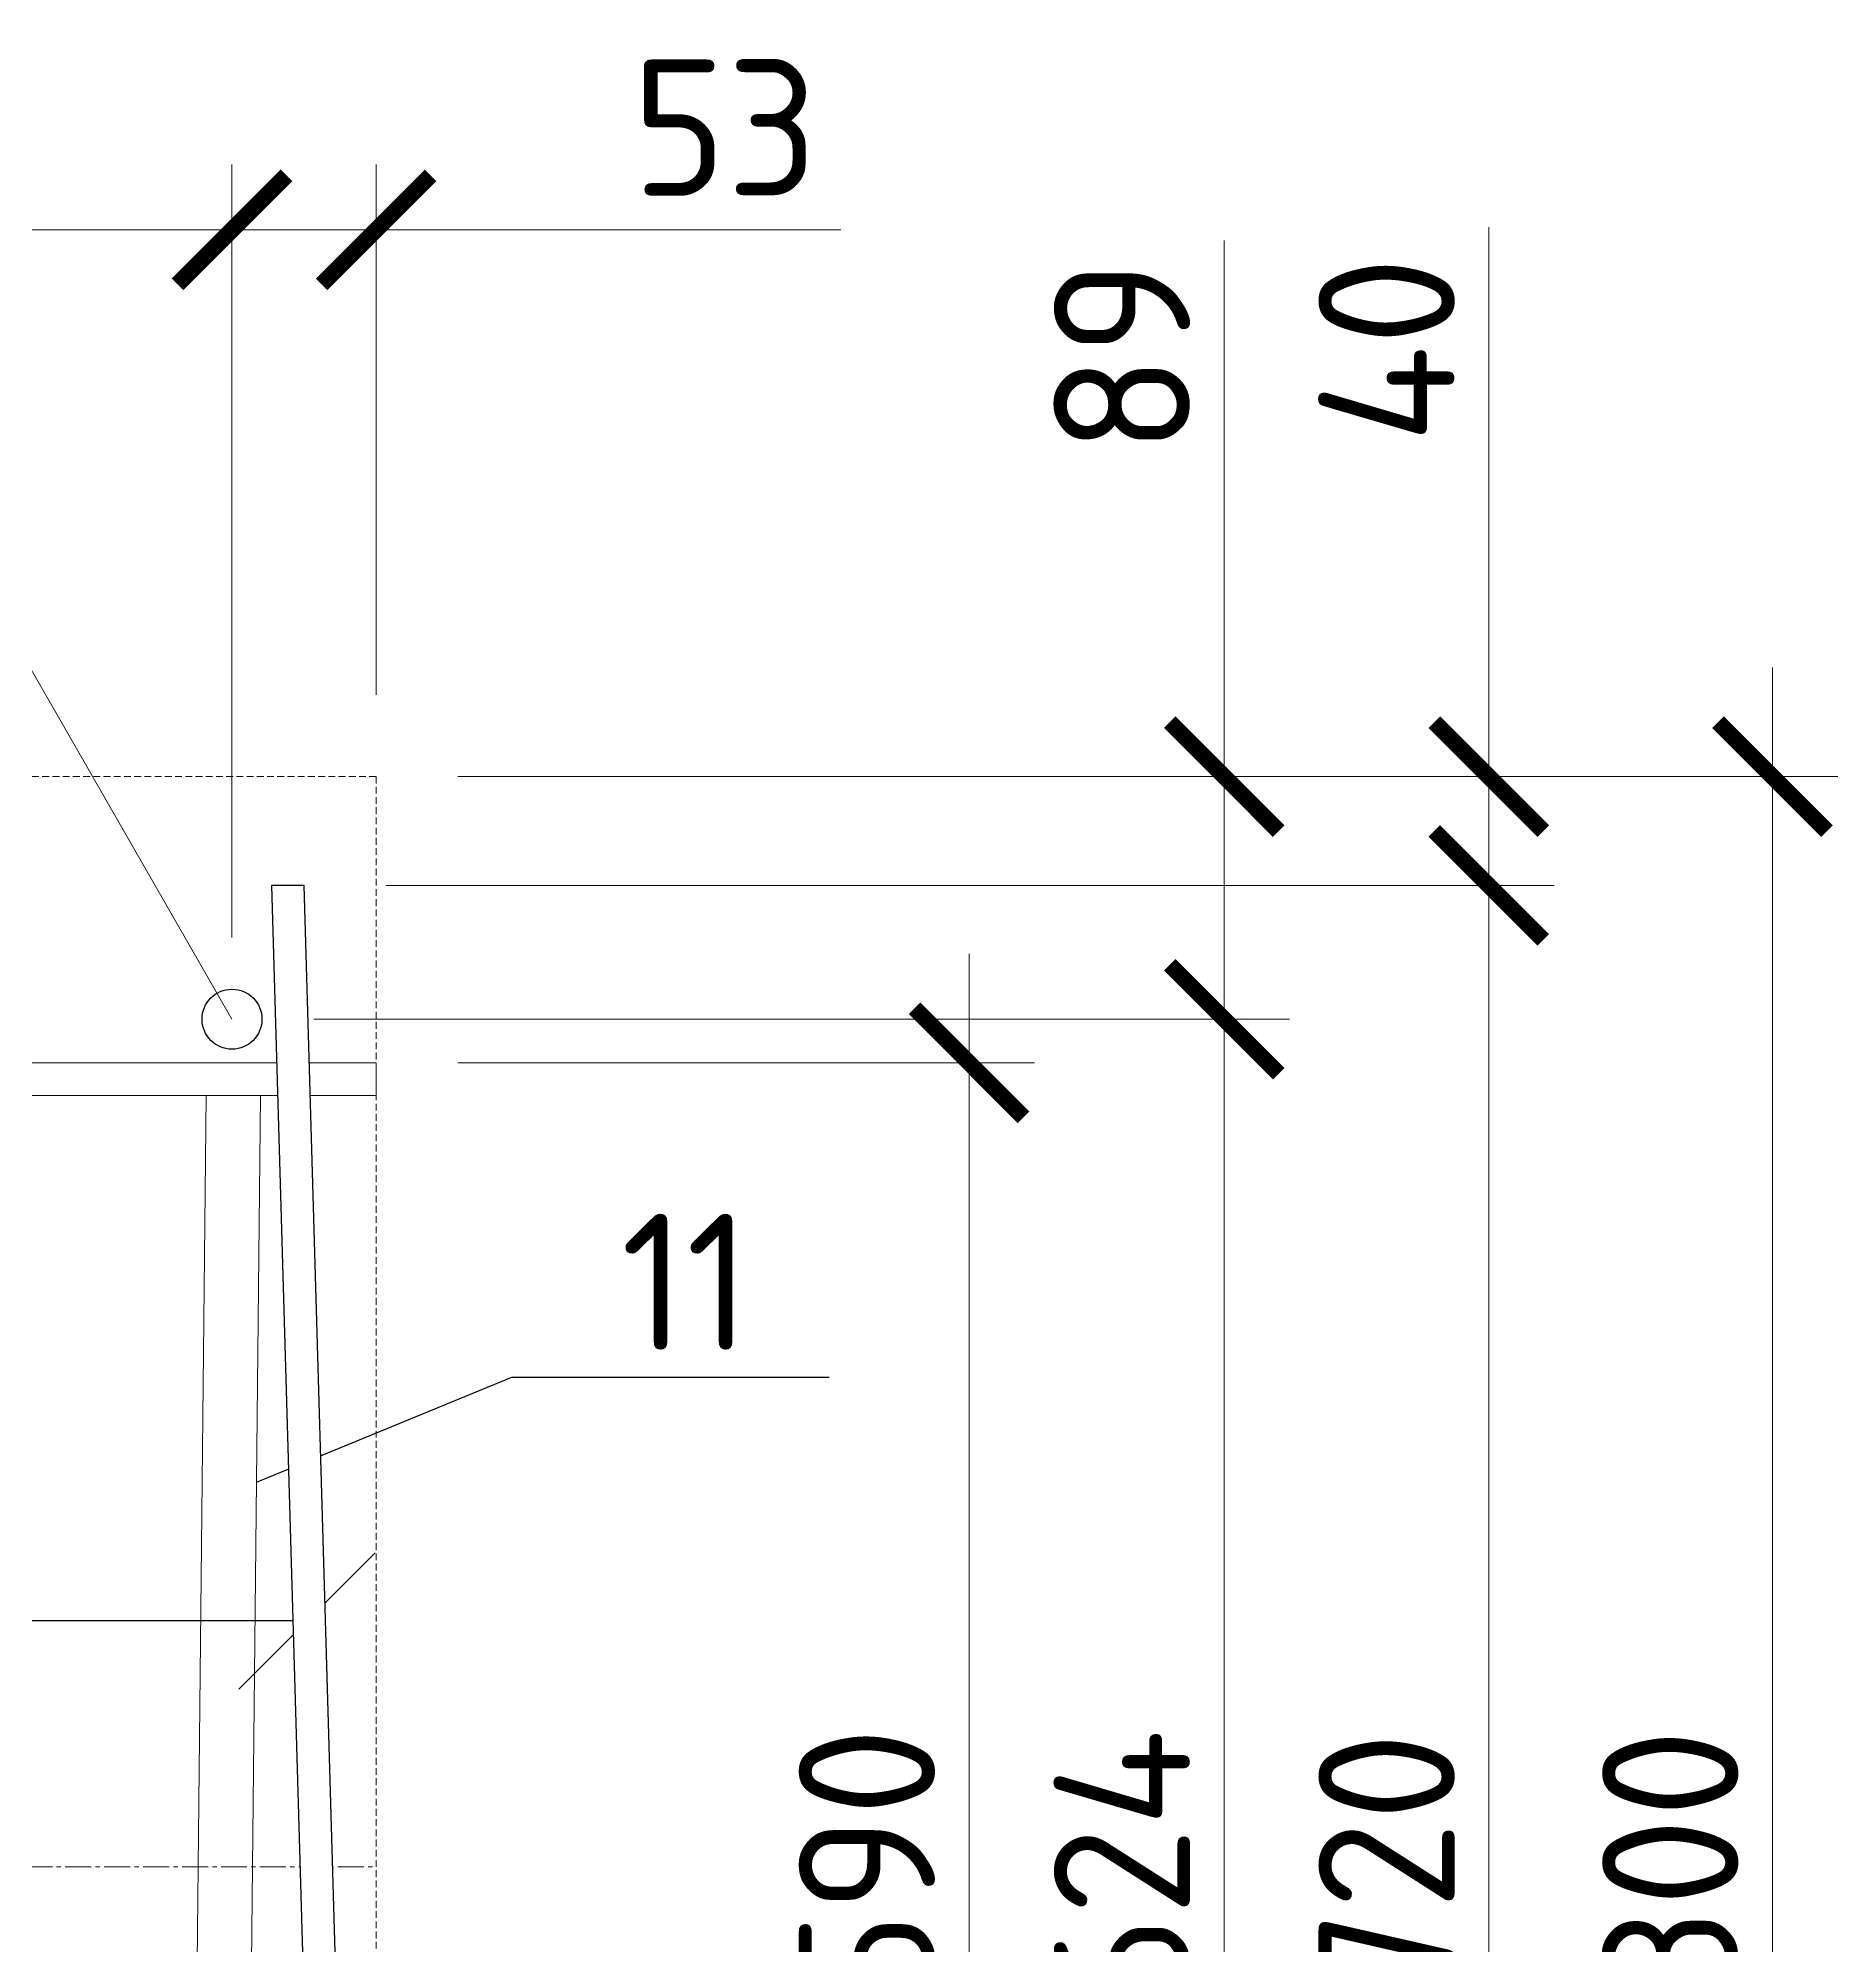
# Model space of a CAD drawing. Header units: millimetres. Extents: x -65574 to 111613, y -106550 to -50518.
# Drawn here: x 20587 to 21248, y -56223 to -55523 of the extents above; entities that cross this region are included whole.
import ezdxf
from ezdxf import colors
from ezdxf.entities.mleader import LeaderData, LeaderLine
from ezdxf.math import Vec2, Vec3

# ---------------------------------------------------------------- set-up
doc = ezdxf.new("R2010")
doc.units = ezdxf.units.MM
doc.linetypes.add('CENTER2', pattern=[28.575, 19.05, -3.175, 3.175, -3.175])
doc.linetypes.add('невидимая', pattern=[0.375, 0.25, -0.125])
doc.layers.get('Defpoints').update_dxf_attribs({"color": 6})
doc.styles.add('GOST-2.304_Type-B', font='GOST Common.ttf')
doc.dimstyles.new('УРСТ', dxfattribs={"dimtxt": 2.5, "dimasz": 2, "dimexe": 1.2, "dimexo": 1.5, "dimtad": 1, "dimdec": 0, "dimrnd": 1, "dimtxsty": 'GOST-2.304_Type-B', "dimblk": 'ARCHTICK', "dimcen": 2, "dimdle": 2, "dimazin": 3, "dimtfac": 1, "dimtdec": 0, "dimtmove": 1, "dimatfit": 0, "dimldrblk": 'NONE', "dimlwd": 15, "dimlwe": 15})

# ---------------------------------------------------------------- blocks, each defined once
blk = doc.blocks.new('_ArchTick')
at = {"color": 0, "linetype": 'ByBlock', "const_width": 0.15}
blk.add_lwpolyline([(-0.5, -0.5), (0.5, 0.5)], dxfattribs=at)
blk = doc.blocks.new('*D336')
at = {"color": 0, "lineweight": 15, "ltscale": 100, "transparency": 16777216}
for p, q in [((18838.26, -55852.61), (18838.26, -55569)), ((20658.26, -55852.61), (20658.26, -55569)), ((18798.26, -55593), (20698.26, -55593))]:
    blk.add_line(p, q, dxfattribs=at)
at = {"layer": 'Defpoints', "color": 0, "lineweight": -2, "ltscale": 100, "transparency": 16777216}
for p in [(20658.26, -55593), (18838.26, -55882.61), (20658.26, -55882.61)]:
    blk.add_point(p, dxfattribs=at)
at = {"color": 0, "lineweight": 15, "ltscale": 100, "transparency": 16777216, "xscale": 40, "yscale": 40, "zscale": 40, "rotation": 180}
blk.add_blockref('_ArchTick', (18838.26, -55593), dxfattribs=at)
at = {"color": 0, "lineweight": 15, "ltscale": 100, "transparency": 16777216, "xscale": 40, "yscale": 40, "zscale": 40}
blk.add_blockref('_ArchTick', (20658.26, -55593), dxfattribs=at)
at = {"color": 0, "lineweight": 15, "ltscale": 100, "transparency": 16777216, "insert": (19748.26, -55555.5), "char_height": 50, "attachment_point": 5, "style": 'GOST-2.304_Type-B'}
blk.add_mtext('\\A1;13х140=1820', dxfattribs=at)
blk = doc.blocks.new('_None')
blk = doc.blocks.new('*D338')
at = {"color": 0, "lineweight": 15, "ltscale": 100, "transparency": 16777216}
for p, q in [((20658.26, -55852.61), (20658.26, -55569)), ((20711.15, -55763.61), (20711.15, -55569)), ((20658.26, -55593), (20618.26, -55593)), ((20658.26, -55593), (20711.15, -55593)), ((20658.26, -55593), (20711.15, -55593)), ((20711.15, -55593), (20751.15, -55593)), ((20881.68, -55593), (20711.15, -55593))]:
    blk.add_line(p, q, dxfattribs=at)
at = {"layer": 'Defpoints', "color": 0, "lineweight": -2, "ltscale": 100, "transparency": 16777216}
for p in [(20711.15, -55593), (20711.15, -55793.61), (20658.26, -55882.61)]:
    blk.add_point(p, dxfattribs=at)
at = {"color": 0, "lineweight": 15, "ltscale": 100, "transparency": 16777216, "xscale": 40, "yscale": 40, "zscale": 40}
blk.add_blockref('_ArchTick', (20658.26, -55593), dxfattribs=at)
at = {"color": 0, "lineweight": 15, "ltscale": 100, "transparency": 16777216, "xscale": 40, "yscale": 40, "zscale": 40, "rotation": 180}
blk.add_blockref('_ArchTick', (20711.15, -55593), dxfattribs=at)
at = {"color": 0, "lineweight": 15, "ltscale": 100, "transparency": 16777216, "insert": (20839.18, -55555.5), "char_height": 50, "attachment_point": 5, "style": 'GOST-2.304_Type-B'}
blk.add_mtext('\\A1;53', dxfattribs=at)
blk = doc.blocks.new('*D386')
at = {"color": 0, "lineweight": 15, "ltscale": 100, "transparency": 16777216}
for p, q in [((20928.76, -55858.61), (20928.76, -56528.61)), ((20741.15, -55898.61), (20952.76, -55898.61)), ((20741.15, -56488.61), (20952.76, -56488.61))]:
    blk.add_line(p, q, dxfattribs=at)
at = {"layer": 'Defpoints', "color": 0, "lineweight": -2, "ltscale": 100, "transparency": 16777216}
for p in [(20711.15, -55898.61), (20711.15, -56488.61), (20928.76, -56488.61)]:
    blk.add_point(p, dxfattribs=at)
at = {"color": 0, "lineweight": 15, "ltscale": 100, "transparency": 16777216, "xscale": 40, "yscale": 40, "zscale": 40}
for p, rotation in [((20928.76, -55898.61), 90), ((20928.76, -56488.61), 270)]:
    blk.add_blockref('_ArchTick', p, dxfattribs=dict(at, rotation=rotation))
at = {"color": 0, "lineweight": 15, "ltscale": 100, "transparency": 16777216, "insert": (20891.26, -56193.61), "char_height": 50, "attachment_point": 5, "rotation": 90, "style": 'GOST-2.304_Type-B'}
blk.add_mtext('\\A1;590', dxfattribs=at)
blk = doc.blocks.new('*D387')
at = {"color": 0, "lineweight": 15, "ltscale": 100, "transparency": 16777216}
for p, q in [((21022.4, -55842.61), (21022.4, -56546.61)), ((20688.26, -55882.61), (21046.4, -55882.61)), ((20682.15, -56506.61), (21046.4, -56506.61))]:
    blk.add_line(p, q, dxfattribs=at)
at = {"layer": 'Defpoints', "color": 0, "lineweight": -2, "ltscale": 100, "transparency": 16777216}
for p in [(20658.26, -55882.61), (20652.15, -56506.61), (21022.4, -56506.61)]:
    blk.add_point(p, dxfattribs=at)
at = {"color": 0, "lineweight": 15, "ltscale": 100, "transparency": 16777216, "xscale": 40, "yscale": 40, "zscale": 40}
for p, rotation in [((21022.4, -55882.61), 90), ((21022.4, -56506.61), 270)]:
    blk.add_blockref('_ArchTick', p, dxfattribs=dict(at, rotation=rotation))
at = {"color": 0, "lineweight": 15, "ltscale": 100, "transparency": 16777216, "insert": (20984.9, -56194.61), "char_height": 50, "attachment_point": 5, "rotation": 90, "style": 'GOST-2.304_Type-B'}
blk.add_mtext('\\A1;624', dxfattribs=at)
blk = doc.blocks.new('*D388')
at = {"color": 0, "lineweight": 15, "ltscale": 100, "transparency": 16777216}
for p, q in [((21223.62, -55753.61), (21223.62, -56633.61)), ((20741.15, -55793.61), (21247.62, -55793.61)), ((20741.15, -56593.61), (21247.62, -56593.61))]:
    blk.add_line(p, q, dxfattribs=at)
at = {"layer": 'Defpoints', "color": 0, "lineweight": -2, "ltscale": 100, "transparency": 16777216}
for p in [(20711.15, -55793.61), (20711.15, -56593.61), (21223.62, -56593.61)]:
    blk.add_point(p, dxfattribs=at)
at = {"color": 0, "lineweight": 15, "ltscale": 100, "transparency": 16777216, "xscale": 40, "yscale": 40, "zscale": 40}
for p, rotation in [((21223.62, -55793.61), 90), ((21223.62, -56593.61), 270)]:
    blk.add_blockref('_ArchTick', p, dxfattribs=dict(at, rotation=rotation))
at = {"color": 0, "lineweight": 15, "ltscale": 100, "transparency": 16777216, "insert": (21186.12, -56193.61), "char_height": 50, "attachment_point": 5, "rotation": 90, "style": 'GOST-2.304_Type-B'}
blk.add_mtext('\\A1;800', dxfattribs=at)
blk = doc.blocks.new('*D389')
at = {"color": 0, "lineweight": 15, "ltscale": 100, "transparency": 16777216}
for p, q in [((21119.51, -55793.54), (21119.51, -56593.33)), ((20714.77, -55833.54), (21143.51, -55833.54)), ((20723.63, -56553.33), (21143.51, -56553.33))]:
    blk.add_line(p, q, dxfattribs=at)
at = {"layer": 'Defpoints', "color": 0, "lineweight": -2, "ltscale": 100, "transparency": 16777216}
for p in [(20684.77, -55833.54), (20693.63, -56553.33), (21119.51, -56553.33)]:
    blk.add_point(p, dxfattribs=at)
at = {"color": 0, "lineweight": 15, "ltscale": 100, "transparency": 16777216, "xscale": 40, "yscale": 40, "zscale": 40}
for p, rotation in [((21119.51, -55833.54), 90), ((21119.51, -56553.33), 270)]:
    blk.add_blockref('_ArchTick', p, dxfattribs=dict(at, rotation=rotation))
at = {"color": 0, "lineweight": 15, "ltscale": 100, "transparency": 16777216, "insert": (21082.01, -56193.43), "char_height": 50, "attachment_point": 5, "rotation": 90, "style": 'GOST-2.304_Type-B'}
blk.add_mtext('\\A1;720', dxfattribs=at)
blk = doc.blocks.new('*D390')
at = {"color": 0, "lineweight": 15, "ltscale": 100, "transparency": 16777216}
for p, q in [((21119.51, -55592.06), (21119.51, -55793.61)), ((21119.51, -55793.61), (21119.51, -55753.61)), ((20741.15, -55793.61), (21143.51, -55793.61)), ((21119.51, -55833.54), (21119.51, -55793.61)), ((21119.51, -55833.54), (21119.51, -55793.61)), ((20714.77, -55833.54), (21143.51, -55833.54)), ((21119.51, -55833.54), (21119.51, -55873.54))]:
    blk.add_line(p, q, dxfattribs=at)
at = {"layer": 'Defpoints', "color": 0, "lineweight": -2, "ltscale": 100, "transparency": 16777216}
for p in [(20711.15, -55793.61), (21119.51, -55793.61), (20684.77, -55833.54)]:
    blk.add_point(p, dxfattribs=at)
at = {"color": 0, "lineweight": 15, "ltscale": 100, "transparency": 16777216, "xscale": 40, "yscale": 40, "zscale": 40}
for p, rotation in [((21119.51, -55793.61), 270), ((21119.51, -55833.54), 90)]:
    blk.add_blockref('_ArchTick', p, dxfattribs=dict(at, rotation=rotation))
at = {"color": 0, "lineweight": 15, "ltscale": 100, "transparency": 16777216, "insert": (21082.01, -55637.06), "char_height": 50, "attachment_point": 5, "rotation": 90, "style": 'GOST-2.304_Type-B'}
blk.add_mtext('\\A1;40', dxfattribs=at)
blk = doc.blocks.new('*D445')
at = {"color": 0, "lineweight": 15, "ltscale": 100, "transparency": 16777216}
for p, q in [((21022.4, -55596.95), (21022.4, -55793.61)), ((21022.4, -55793.61), (21022.4, -55753.61)), ((20741.15, -55793.61), (21046.4, -55793.61)), ((21022.4, -55882.61), (21022.4, -55793.61)), ((21022.4, -55882.61), (21022.4, -55793.61)), ((20688.26, -55882.61), (21046.4, -55882.61)), ((21022.4, -55882.61), (21022.4, -55922.61))]:
    blk.add_line(p, q, dxfattribs=at)
at = {"layer": 'Defpoints', "color": 0, "lineweight": -2, "ltscale": 100, "transparency": 16777216}
for p in [(20711.15, -55793.61), (21022.4, -55793.61), (20658.26, -55882.61)]:
    blk.add_point(p, dxfattribs=at)
at = {"color": 0, "lineweight": 15, "ltscale": 100, "transparency": 16777216, "xscale": 40, "yscale": 40, "zscale": 40}
for p, rotation in [((21022.4, -55793.61), 270), ((21022.4, -55882.61), 90)]:
    blk.add_blockref('_ArchTick', p, dxfattribs=dict(at, rotation=rotation))
at = {"color": 0, "lineweight": 15, "ltscale": 100, "transparency": 16777216, "insert": (20984.9, -55639.45), "char_height": 50, "attachment_point": 5, "rotation": 90, "style": 'GOST-2.304_Type-B'}
blk.add_mtext('\\A1;89', dxfattribs=at)
blk = doc.blocks.new('_Oblique')
at = {"color": 0, "linetype": 'ByBlock', "lineweight": -2}
blk.add_line((-0.5, -0.5), (0.5, 0.5), dxfattribs=at)
blk = doc.blocks.new('*U301')
at = {"lineweight": 30}
blk.add_circle((0, 0), 11, dxfattribs=at)
blk = doc.blocks.new('*U302')
at = {"color": 0, "linetype": 'ByBlock', "lineweight": -2, "transparency": 16777216}
blk.add_blockref('*U301', (1820, 0), dxfattribs=at)
blk = doc.blocks.new('*U303')
at = {"linetype": 'ByBlock', "lineweight": 15, "ltscale": 100}
blk.add_lwpolyline([(54.75, -95.6), (-55.19, 95.6)], dxfattribs=at)
blk = doc.blocks.new('*U300')
at = {"color": 0, "linetype": 'ByBlock', "lineweight": -2, "transparency": 16777216}
blk.add_blockref('*U303', (1820, 0), dxfattribs=at)

msp = doc.modelspace()

# ---------------------------------------------------------------- linework, layer by layer
at = {"linetype": 'CENTER2', "lineweight": 5, "ltscale": 0.5}
msp.add_line((18811.15, -56193.61), (20711.15, -56193.61), dxfattribs=at)
at = {"linetype": 'невидимая', "lineweight": 15, "ltscale": 10}
msp.add_lwpolyline([(18811.15, -56593.61), (18811.15, -55793.61), (20711.15, -55793.61), (20711.15, -56593.61)], close=True, dxfattribs=at)
at = {"lineweight": 15}
for points in [[(18811.15, -55910.61), (18811.15, -55898.61), (20711.15, -55898.61), (20711.15, -55910.61)], [(20648.76, -55910.6), (20668.75, -55910.62), (20662.83, -56476.61), (20642.85, -56476.61)]]:
    msp.add_lwpolyline(points, close=True, dxfattribs=at)

# ---------------------------------------------------------------- block references
for name, p in [('*U300', (18783.5, -55787.01)), ('*U302', (18838.26, -55882.61))]:
    msp.add_blockref(name, p)

# ---------------------------------------------------------------- dimensions: what is measured, and where the dimension line sits
at = {"lineweight": 15, "ltscale": 100}
dim = msp.add_linear_dim(base=(20658.26, -55593), p1=(18838.26, -55882.61), p2=(20658.26, -55882.61), angle=0, text='13х140=<>', dimstyle='УРСТ', override={"dimscale": 0, "dimtxsty": 'GOST-2.304_Type-B'}, dxfattribs=at)
dim.commit()
dim.dimension.update_dxf_attribs({"geometry": '*D336', "text_midpoint": (19748.26, -55555.5)})
for base, p1, angle, override, picture, middle in [((20711.15, -55593), (20658.26, -55882.61), 0, {"dimscale": 0, "dimtxsty": 'GOST-2.304_Type-B'}, '*D338', (20839.18, -55606.68)), ((21119.51, -55793.61), (20684.77, -55833.54), 90, {"dimscale": 0, "dimtxsty": 'GOST-2.304_Type-B'}, '*D390', (21143.48, -55637.06)), ((21022.4, -55793.61), (20658.26, -55882.61), 90, {"dimscale": 0}, '*D445', (21020.44, -55639.45))]:
    dim = msp.add_linear_dim(base=base, p1=p1, p2=(20711.15, -55793.61), angle=angle, dimstyle='УРСТ', override=override, dxfattribs=at)
    dim.commit()
    dim.dimension.update_dxf_attribs({"geometry": picture, "text_midpoint": middle, "dimtype": 160})
for base, p1, p2, picture, middle in [((21223.62, -56593.61), (20711.15, -55793.61), (20711.15, -56593.61), '*D388', (21186.12, -56193.61)), ((21119.51, -56553.33), (20684.77, -55833.54), (20693.63, -56553.33), '*D389', (21082.01, -56193.43)), ((21022.4, -56506.61), (20658.26, -55882.61), (20652.15, -56506.61), '*D387', (20984.9, -56194.61)), ((20928.76, -56488.61), (20711.15, -55898.61), (20711.15, -56488.61), '*D386', (20891.26, -56193.61))]:
    dim = msp.add_linear_dim(base=base, p1=p1, p2=p2, angle=90, dimstyle='УРСТ', override={"dimscale": 0, "dimtxsty": 'GOST-2.304_Type-B'}, dxfattribs=at)
    dim.commit()
    dim.dimension.update_dxf_attribs({"geometry": picture, "text_midpoint": middle})

# ---------------------------------------------------------------- leaders
ml = msp.add_multileader_mtext('Standard', dxfattribs=at)
ml.set_content('11', color=256, style='GOST-2.304_Type-B')
ml.set_leader_properties()
ml.set_arrow_properties(name='NONE')
ml.build(insert=Vec2(0, 0))
ml.multileader.update_dxf_attribs({"text_left_attachment_type": 6, "text_right_attachment_type": 6, "dogleg_length": 1, "arrow_head_size": 50, "scale": 20})
ctx = ml.context
ctx.base_point, ctx.scale, ctx.char_height, ctx.arrow_head_size, ctx.landing_gap_size, ctx.plane_origin = Vec3(20780.96, -56014), 20, 50, 50, 20, Vec3(20403.8, -56491.93)
ctx.left_attachment, ctx.right_attachment = 6, 6
notes = []
notes.append((ctx, [(0, (1, 1, 0), (20760.96, -56014), (1, 0), 20, [(0, [(20667.27, -56052.52)], 0, [])])]))
ctx.mtext.insert, ctx.mtext.flow_direction = Vec3(20800.96, -55954), 5
at = {"lineweight": 15}
ml = msp.add_multileader_mtext('Standard', dxfattribs=at)
ml.set_content('10', color=256, style='GOST-2.304_Type-B')
ml.set_leader_properties()
ml.set_arrow_properties(name='OBLIQUE')
ml.build(insert=Vec2(0, 0))
ml.multileader.update_dxf_attribs({"text_left_attachment_type": 6, "text_right_attachment_type": 6, "dogleg_length": 0.842, "arrow_head_size": 50, "scale": 20})
ctx = ml.context
ctx.base_point, ctx.scale, ctx.char_height, ctx.arrow_head_size, ctx.plane_origin = Vec3(18661.27, -56102.94), 20, 50, 50, Vec3(18728.31, -56114.94)
ctx.left_attachment, ctx.right_attachment = 6, 6
notes.append((ctx, [(0, (1, 1, 0), (18732.11, -56102.94), (-1, 0), 16.85, [(0, [(20685.83, -56103.37)], 0, []), (1, [(18867.42, -56102.97)], 0, []), (2, [(19148.53, -56103.04)], 0, []), (3, [(19426.63, -56103.09)], 0, []), (4, [(20126.49, -56103.24)], 0, []), (5, [(20406.41, -56103.32)], 0, [])])]))
ctx.mtext.insert, ctx.mtext.flow_direction = Vec3(18663.27, -56042.94), 5
for ctx, leaders in notes:
    for number, flags, end, landing, length, lines in leaders:
        leader = LeaderData()
        leader.index, (leader.has_last_leader_line, leader.has_dogleg_vector, leader.attachment_direction) = number, flags
        leader.last_leader_point, leader.dogleg_vector, leader.dogleg_length = Vec3(end), Vec3(landing), length
        for number, points, colour, breaks in lines:
            line = LeaderLine()
            line.index, line.vertices, line.color, line.breaks = number, Vec3.list(points), colors.encode_raw_color(colour), breaks
            leader.lines.append(line)
        ctx.leaders.append(leader)

# ---------------------------------------------------------------- next in the draw order: wipeouts: each hides what was drawn before it
at = {"color": 0}
msp.add_wipeout([(20672.77, -55833.54), (20684.77, -55833.54), (20705.63, -56553.33), (20693.63, -56553.33)], dxfattribs=at)

# ---------------------------------------------------------------- next in the draw order: linework, layer by layer
at = {"color": 0, "lineweight": -2}
msp.add_lwpolyline([(20672.77, -55833.54), (20693.63, -56553.33), (20705.63, -56553.33), (20684.77, -55833.54)], close=True, dxfattribs=at)

doc.saveas('drawing.dxf')
